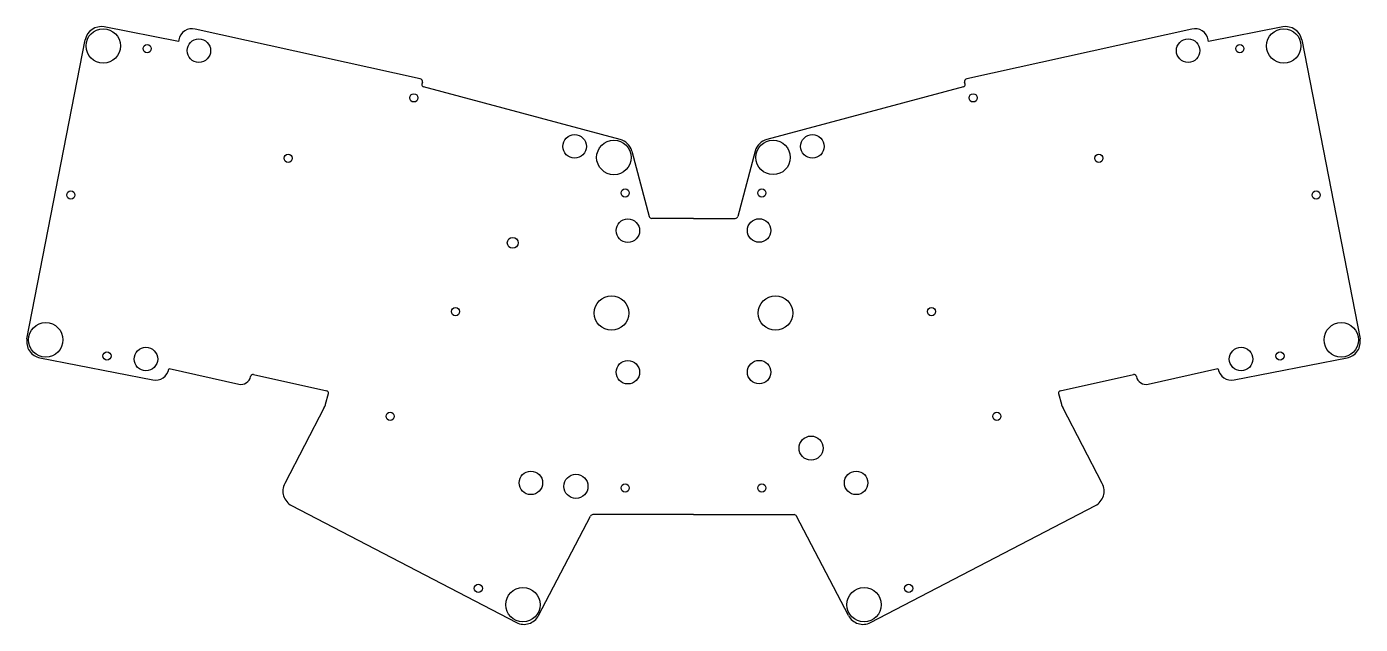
# Model space of a CAD drawing. Extents: x 28 to 272, y -136 to -27.
import ezdxf

# ---------------------------------------------------------------- set-up
doc = ezdxf.new("R2010")
doc.units = 0
doc.layers.add('BLACK', color=7, linetype='CONTINUOUS')

msp = doc.modelspace()

# ---------------------------------------------------------------- linework, layer by layer
at = {"layer": 'BLACK', "linetype": 'CONTINUOUS'}
for p, q in [((55.792031, -29.58987), (42.230974, -26.953867)), ((100.025963, -36.461258), (58.844465, -27.33154)), ((241.155535, -27.33154), (199.974037, -36.461258)), ((257.769026, -26.953867), (244.207969, -29.58987)), ((28.081801, -84.02252), (38.713665, -29.326322)), ((55.849299, -29.295255), (55.792031, -29.58987)), ((244.207969, -29.58987), (244.150701, -29.295255)), ((261.286335, -29.326322), (271.918199, -84.02252)), ((100.40589, -37.057628), (100.321712, -37.437321)), ((136.57828, -47.548284), (100.608703, -37.910267)), ((199.391297, -37.910267), (163.42172, -47.548284)), ((199.678288, -37.437321), (199.59411, -37.057628)), ((138.6996, -49.669603), (141.904223, -61.62941)), ((161.3004, -49.669603), (158.095777, -61.62941)), ((150, -62), (142.387186, -62)), ((150, -62), (157.612814, -62)), ((30.454256, -87.539829), (51.124456, -91.557709)), ((248.875544, -91.557709), (269.545744, -87.539829)), ((54.055546, -89.580663), (54.070737, -89.502515)), ((54.070737, -89.502515), (66.844956, -92.334491)), ((233.155044, -92.334491), (245.929263, -89.502515)), ((245.929263, -89.502515), (245.944454, -89.580663)), ((68.991879, -90.966748), (69.013743, -90.868125)), ((69.490838, -90.564182), (82.930024, -93.543578)), ((217.069976, -93.543578), (230.509162, -90.564182)), ((230.986257, -90.868125), (231.008121, -90.966748)), ((82.70736, -95.987461), (83.229817, -94.037625)), ((216.770183, -94.037625), (217.29264, -95.987461)), ((82.470614, -96.59625), (75.22105, -110.522531)), ((224.77895, -110.522531), (217.529386, -96.59625)), ((76.496836, -114.56881), (117.614318, -135.973214)), ((182.385682, -135.973214), (223.503164, -114.56881)), ((121.660597, -134.697428), (131.136116, -116.495126)), ((150, -116.226), (131.579621, -116.226)), ((150, -116.226), (168.420379, -116.226)), ((178.339403, -134.697428), (168.863884, -116.495126))]:
    msp.add_line(p, q, dxfattribs=at)
at = {"layer": 'BLACK'}
for centre, radius in [((42.02939, -30.431911), 3.15), ((59.525928, -31.292947), 2.15), ((240.474072, -31.292947), 2.15), ((257.97061, -30.431911), 3.15), ((50.073954, -30.9228), 0.75), ((249.927, -30.9228), 0.75), ((98.841954, -39.9398), 0.75), ((201.159, -39.9398), 0.75), ((128.250066, -48.815518), 2.15), ((135.434406, -50.848998), 3.15), ((164.5576, -50.8352), 3.15), ((171.749934, -48.815518), 2.15), ((75.854954, -50.9888), 0.75), ((224.146, -50.9888), 0.75), ((36.103954, -57.7198), 0.75), ((137.501477, -57.349), 0.75), ((162.499477, -57.349), 0.75), ((263.897, -57.7198), 0.75), ((137.999961, -64.241915), 2.15), ((161.999961, -64.215297), 2.15), ((116.933001, -66.4778), 1), ((135.000004, -79.32624), 3.15), ((165.000004, -79.32624), 3.15), ((106.461954, -79.0558), 0.75), ((193.539, -79.0558), 0.75), ((31.514812, -84.229754), 3.15), ((268.485188, -84.229754), 3.15), ((42.707954, -87.1838), 0.75), ((49.838167, -87.750857), 2.15), ((250.161833, -87.750857), 2.15), ((257.293, -87.1838), 0.75), ((138.000124, -90.162334), 2.15), ((161.999961, -90.135622), 2.15), ((94.523954, -98.2328), 0.75), ((205.477, -98.2328), 0.75), ((171.499933, -104.049002), 2.2), ((120.249066, -110.410518), 2.15), ((128.499936, -111.049001), 2.2), ((179.750934, -110.410518), 2.15), ((137.501477, -111.349), 0.75), ((162.499477, -111.349), 0.75), ((110.652954, -129.7288), 0.75), ((189.348, -129.7288), 0.75), ((118.801695, -132.717503), 3.15), ((181.198305, -132.717503), 3.15)]:
    msp.add_circle(centre, radius, dxfattribs=at)
for centre, radius, start, end in [((41.65861, -29.89884), 3.00008, 79.00151407, 168.99852496), ((58.3033, -29.7722), 2.499919, 77.49812706, 169.00145051), ((241.6965, -29.7725), 2.500186, 11.0044238, 102.49591006), ((258.3414, -29.8988), 3.00004, 11.0007616, 100.99881916), ((99.9176, -36.9495), 0.500123, -12.48621053, 77.48631491), ((200.0822, -36.9494), 0.499945, -257.50620662, -167.49764453), ((100.7122, -37.5239), 0.399989, -192.5013838, -104.99588709), ((199.2878, -37.5239), 0.399971, -75.00411291, 12.5013838), ((135.8018, -50.4461), 3.000043, 15.00062409, 74.99976861), ((164.1982, -50.4461), 3.000032, 105.00023139, 164.99937591), ((142.3872, -61.5), 0.5, -165.00036494, -90.00160428), ((157.6128, -61.5), 0.500014, -89.99839572, -14.99963506), ((31.0266, -84.595), 2.999933, -191.00129475, -100.99863567), ((268.9734, -84.595), 2.999929, -79.00136433, 11.00129475), ((51.6015, -89.1037), 2.499967, -101.00074179, -10.99875768), ((248.3984, -89.1038), 2.499867, -169.00305491, -78.99657101), ((67.2345, -90.5772), 1.800036, -102.49881796, -12.49833606), ((69.4044, -90.9549), 0.400178, 77.52545444, 167.47645682), ((230.5958, -90.9546), 0.399915, 12.4877985, 102.51180718), ((232.7654, -90.5773), 1.799873, -167.50408286, -77.49738523), ((82.8435, -93.934), 0.399895, -15.01545178, 77.50426267), ((217.1565, -93.9341), 0.399948, -257.50736196, -164.99838489), ((79.8107, -95.2114), 2.998818, -27.50315922, -14.99821525), ((220.19, -95.2112), 2.999538, -165.00155487, -152.49962695), ((77.882, -111.9078), 2.999942, -207.50111992, -117.49881198), ((222.118, -111.9078), 2.999938, -62.50118802, 27.50111992), ((131.5796, -116.726), 0.499981, 89.99759358, 152.49889792), ((168.4204, -116.7259), 0.4999, 27.49093646, 90.0024069), ((118.9996, -133.3122), 2.99996, -117.50077572, -27.50001085), ((181.0004, -133.3123), 2.999912, -152.50168327, -62.49834235)]:
    msp.add_arc(centre, radius, start, end, dxfattribs=at)

doc.saveas('drawing.dxf')
